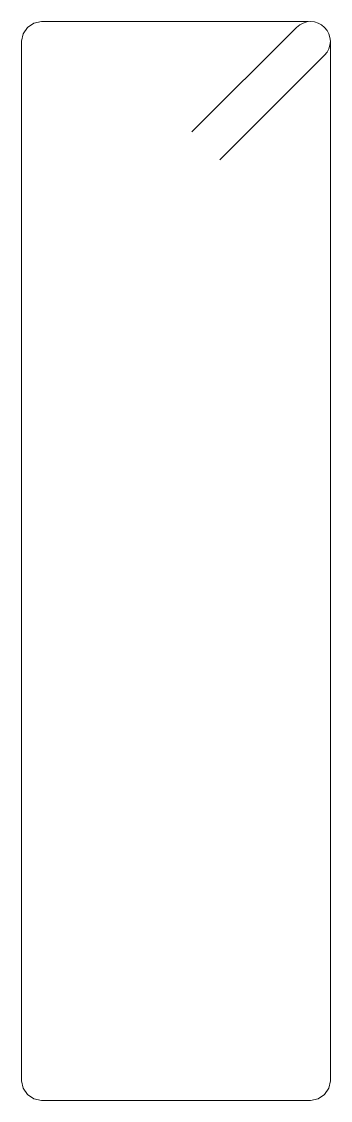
# Model space of a CAD drawing. Header units: millimetres. Extents: x 141 to 475, y -20 to 129.
# Drawn here: x 359.6245 to 359.7164, y 2.3159 to 2.6376 of the extents above; entities that cross this region are included whole.
import ezdxf

# ---------------------------------------------------------------- set-up
doc = ezdxf.new("R2010")
doc.units = ezdxf.units.MM
doc.header["$LTSCALE"] = 0.1
doc.header["$MEASUREMENT"] = 0
doc.layers.add('ARM_TRANSVERSAL_Ø6', color=10, linetype='Continuous', lineweight=9)

# ---------------------------------------------------------------- blocks, each defined once
blk = doc.blocks.new('1')
at = {"layer": 'ARM_TRANSVERSAL_Ø6'}
for p, q in [((436.3133, 23.8005), (436.3011, 23.7981)), ((436.7451, 23.8005), (436.3133, 23.8005)), ((436.7493, 23.8005), (436.7431, 23.7999)), ((436.7556, 23.7999), (436.7493, 23.8005)), ((436.7556, 23.7999), (436.7493, 23.8005)), ((436.2907, 23.7912), (436.2838, 23.7808)), ((436.3011, 23.7981), (436.2907, 23.7912)), ((436.7267, 23.7912), (436.557, 23.6215)), ((436.7316, 23.7952), (436.7267, 23.7912)), ((436.7371, 23.7981), (436.7316, 23.7952)), ((436.7431, 23.7999), (436.7371, 23.7981)), ((436.7616, 23.7981), (436.7556, 23.7999)), ((436.7616, 23.7981), (436.7556, 23.7999)), ((436.7671, 23.7952), (436.7616, 23.7981)), ((436.7671, 23.7952), (436.7616, 23.7981)), ((436.772, 23.7912), (436.7671, 23.7952)), ((436.772, 23.7912), (436.7671, 23.7952)), ((436.7759, 23.7863), (436.772, 23.7912)), ((436.7759, 23.7863), (436.772, 23.7912)), ((436.7789, 23.7808), (436.7759, 23.7863)), ((436.7789, 23.7808), (436.7759, 23.7863)), ((436.2838, 23.7808), (436.2813, 23.7685)), ((436.2813, 23.7685), (436.2813, 22.0825)), ((436.7807, 23.7748), (436.7789, 23.7808)), ((436.7807, 23.7748), (436.7789, 23.7808)), ((436.7813, 23.7685), (436.7807, 23.7748)), ((436.7807, 23.7623), (436.7813, 23.7685)), ((436.7813, 22.0825), (436.7813, 23.7685)), ((436.772, 23.7459), (436.7759, 23.7508)), ((436.7759, 23.7508), (436.7789, 23.7563)), ((436.7789, 23.7563), (436.7807, 23.7623)), ((436.6023, 23.5762), (436.772, 23.7459)), ((436.2813, 22.0825), (436.2838, 22.0703)), ((436.2838, 22.0703), (436.2907, 22.0599)), ((436.772, 22.0599), (436.7789, 22.0703)), ((436.7789, 22.0703), (436.7813, 22.0825)), ((436.2907, 22.0599), (436.3011, 22.053)), ((436.3011, 22.053), (436.3133, 22.0505)), ((436.3133, 22.0505), (436.7493, 22.0505)), ((436.7493, 22.0505), (436.7616, 22.053)), ((436.7616, 22.053), (436.772, 22.0599))]:
    blk.add_line(p, q, dxfattribs=at)

msp = doc.modelspace()

# ---------------------------------------------------------------- block references
at = {"xscale": 0.1838243431366686, "yscale": 0.1838243431366686, "zscale": 0.1838243431366686}
msp.add_blockref('1', (279.42537, -1.73748), dxfattribs=at)

doc.saveas('drawing.dxf')
